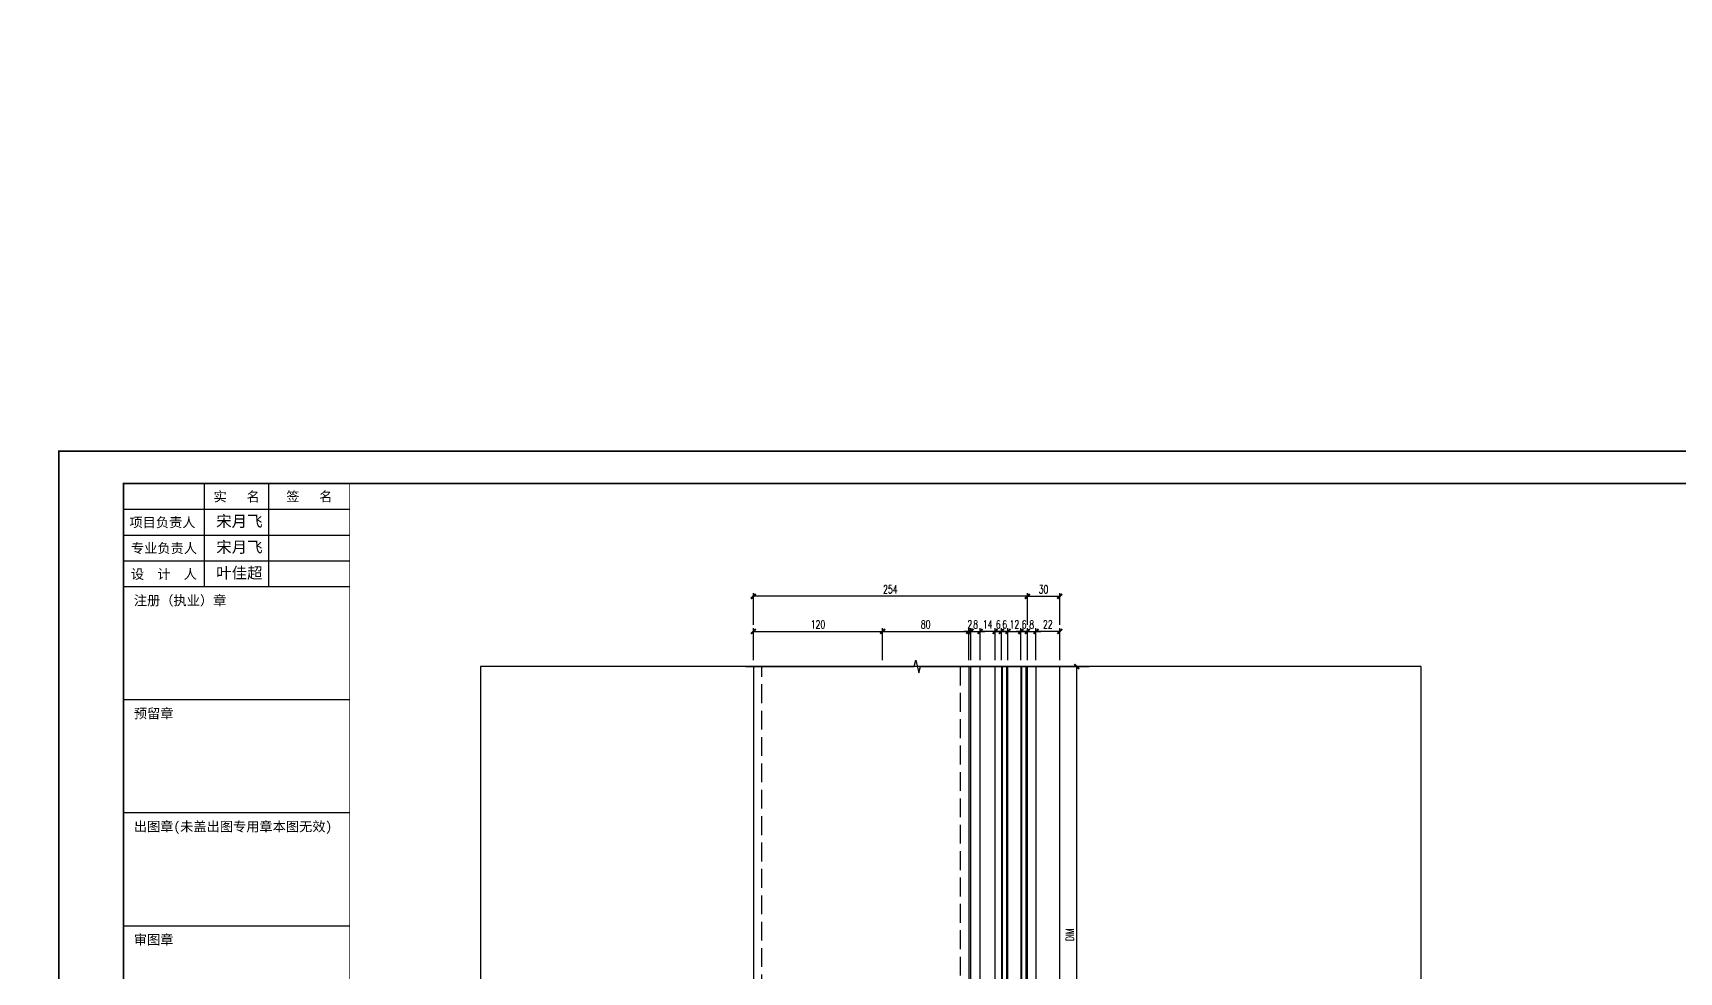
# Model space of a CAD drawing. Extents: x -160106 to 966792, y -663931 to 1550022.
# Drawn here: x -84303 to -82775, y -86049 to -85177 of the extents above; entities that cross this region are included whole.
import ezdxf
from ezdxf.enums import TextEntityAlignment as Align
from ezdxf.xclip import XClip

# ---------------------------------------------------------------- set-up
doc = ezdxf.new("R2010")
doc.units = 0
doc.linetypes.add('ZN-DASH', pattern=[0.35, 0.25, -0.1])
for name, color, linetype in [('!ZN1-填充-8', 8, 'Continuous'), ('!ZN3-玻璃幕墙-4', 4, 'Continuous'), ('!ZN5-钢材投影-40', 40, 'Continuous'), ('!ZN5-铝材投影-112', 112, 'Continuous'), ('!ZN6-虚线-8', 8, 'ZN-DASH'), ('0-cxFrame', 155, 'Continuous'), ('20剖面图$0$AS-COLN', 6, 'Continuous'), ('20剖面图$0$PUB_HATCH', 8, 'Continuous'), ('3符号', 173, 'Continuous'), ('DIM', 173, 'Continuous'), ('qianming', 155, 'Continuous'), ('S-SHAPE', 51, 'Continuous')]:
    doc.layers.add(name, color=color, linetype=linetype)
doc.layers.add('0-cxText', color=131, linetype='Continuous', lineweight=25)
doc.styles.add('cx_biaoti', font='')
doc.styles.add('cx_tuming', font='simhei.ttf')
doc.styles.add('cx_tuqian1', font='')
doc.styles.add('DHTEXT-1', font='ROMANS.shx', dxfattribs={"width": 0.7, "bigfont": 'CHINESE.shx'})
doc.styles.add('图框宋体', font='', dxfattribs={"width": 0.75})
doc.styles.add('黑体', font='simhei.ttf', dxfattribs={"height": 12})
doc.styles.get('cx_biaoti').set_extended_font_data('SimSun')
doc.styles.get('cx_tuqian1').set_extended_font_data('SimSun')
doc.styles.get('图框宋体').set_extended_font_data('SimSun')
doc.dimstyles.new('ZN3', dxfattribs={"dimscale": 3, "dimtxt": 2.5, "dimasz": 1.5, "dimexe": 1, "dimexo": 2, "dimgap": 0.9, "dimtad": 1, "dimdec": 0, "dimdsep": 46, "dimtxsty": 'DHTEXT-1', "dimblk": 'ARCHTICK', "dimcen": 2.5, "dimclrd": 173, "dimclre": 173, "dimclrt": 7, "dimazin": 2, "dimtfac": 1, "dimtix": 1, "dimtmove": 2, "dimatfit": 3, "dimfxl": 0, "dimarcsym": 0})
pattern_1 = [(45, (1654310.4, -568207.45), (-53.0330086, 53.0330086), []), (50, (1654310.4, -568207.45), (215.178055, -18.82564), [22.5, -247.5]), (355, (1654310.4, -568207.45), (-41.6254, 225.65764), [18, -198]), (100.4514, (1654328.33, -568209.02), (173.552815, 206.831863), [19.122057, -210.342634]), (46.1842, (1654310.4, -568147.45), (320.172315, -49.655704), [33.75, -371.25]), (96.6356, (1654337.08, -568151.6), (280.39881, 292.23536), [28.683086, -315.5139]), (351.1842, (1654310.4, -568147.45), (280.398584, 292.23558), [27, -297]), (21, (1654340.4, -568162.45), (179.072116, -120.785667), [22.5, -247.5]), (326, (1654340.4, -568162.45), (72.9946, 217.545014), [18, -198]), (71.4514, (1654355.32, -568172.52), (252.066789, 96.75915), [19.122057, -210.342634]), (37.5, (1654310.4, -568207.45), (3.6479566, 99.868156), [0, -195.6, 0, -201, 0, -198.75]), (7.5, (1654310.4, -568207.45), (78.920861, 118.3235136), [0, -114.6, 0, -191.1, 0, -75.75]), (327.5, (1654243.5, -568207.45), (160.146731, -6.7664615), [0, -75, 0, -234, 0, -310.5]), (317.5, (1654213.5, -568207.45), (174.955851, 30.031495), [0, -97.5, 0, -155.4, 0, -220.5])]

# ---------------------------------------------------------------- blocks, each defined once
blk = doc.blocks.new('*U1001')
at = {"layer": '!ZN1-填充-8'}
for p, q in [((0, 23), (2653, 23)), ((0, 19), (2653, 19)), ((0, 5), (2653, 5)), ((0, 1), (2653, 1))]:
    blk.add_line(p, q, dxfattribs=at)
at = {"layer": '!ZN3-玻璃幕墙-4'}
for points in [[(2653, 24), (1, 24), (0, 23), (0, 19), (1, 18), (2653, 18)], [(2653, 6), (1, 6), (0, 5), (0, 1), (1, 0), (2653, 0)]]:
    blk.add_lwpolyline(points, dxfattribs=at)
blk = doc.blocks.new('20250825140909')
at = {"layer": '!ZN5-钢材投影-40', "ltscale": 0.3}
for p, q in [((-2454.5, 2681), (-2454.5, -30)), ((-2254.5, 2681), (-2254.5, -30))]:
    blk.add_line(p, q, dxfattribs=at)
at = {"layer": '!ZN5-铝材投影-112'}
for p, q in [((-2252.5, 60), (-2252.5, 2681)), ((-2244, 60), (-2244, 2681)), ((-2230.1, 60), (-2230.1, 2681)), ((-2192.1, 2681), (-2192.1, 11.8)), ((-2170.1, 2681), (-2170.1, 11.8))]:
    blk.add_line(p, q, dxfattribs=at)
at = {"layer": '!ZN6-虚线-8', "color": 8, "linetype": 'ZN-DASH', "ltscale": 70}
for p, q in [((-2446.5, -30), (-2446.5, 2681)), ((-2262.5, 2681), (-2262.5, -30))]:
    blk.add_line(p, q, dxfattribs=at)
at = {"layer": '!ZN3-玻璃幕墙-4', "rotation": 90}
blk.add_blockref('*U1001', (-2200.1, 28), dxfattribs=at)
blk = doc.blocks.new('zjcx_lan_xinxi(Dragon)')
for p, q in [((7000, -3200), (0, -3200)), ((7000, -6700), (0, -6700)), ((7000, -10200), (0, -10200)), ((7000, -13700), (0, -13700)), ((7000, -17200), (0, -17200))]:
    blk.add_line(p, q)
at = {"const_width": 25}
blk.add_lwpolyline([(0, -20700), (7000, -20700), (7000, 0), (0, 0)], close=True, dxfattribs=at)
for points in [[(2500, -3200), (2500, 0)], [(4500, -3200), (4500, 0)], [(0, -800), (7000, -800)], [(0, -1600), (7000, -1600)], [(0, -2400), (7000, -2400)]]:
    blk.add_lwpolyline(points)
for points in [[(7000, -3200), (7000, 0)], [(0, -3200), (7000, -3200)], [(0, -20700), (7000, -20700), (7000, -3200)], [(0, -20700), (7000, -20700)]]:
    blk.add_lwpolyline(points, dxfattribs=at)
at = {"style": '图框宋体'}
for s, p in [('实   名', (3500, -400)), ('签   名', (5750, -400)), ('项目负责人', (1204, -1200)), ('专业负责人', (1250, -2000)), ('设  计  人', (1250, -2800))]:
    blk.add_text(s, height=300, dxfattribs=at).set_placement(p, align=Align.MIDDLE)
for s, p in [('注册（执业）章', (318, -3771)), ('预留章', (318, -7271)), ('出图章(未盖出图专用章本图无效)', (318, -10771)), ('审图章', (318, -14271)), ('竣工章', (318, -17771))]:
    blk.add_text(s, height=300, dxfattribs=at).set_placement(p)
blk = doc.blocks.new('T-信息(Dragon)')
at = {"layer": '0-cxFrame'}
blk.add_blockref('zjcx_lan_xinxi(Dragon)', (0, 0), dxfattribs=at)
at = {"layer": 'qianming', "color": 3, "style": 'cx_biaoti'}
for s, p in [('宋月飞', (3585, -1168)), ('宋月飞', (3585, -1968)), ('叶佳超', (3585, -2768))]:
    blk.add_text(s, height=350, dxfattribs=at).set_placement(p, align=Align.MIDDLE_CENTER)
blk = doc.blocks.new('TK22.A2 L(Dragon)')
at = {"layer": '0-cxFrame', "color": 7, "const_width": 0.5}
blk.add_lwpolyline([(0, 0), (-594, 0), (-594, 420), (0, 420)], close=True, dxfattribs=at)
at = {"layer": '0-cxFrame', "const_width": 0.5}
blk.add_lwpolyline([(-80, 10), (-574, 10), (-574, 410), (-80, 410)], close=True, dxfattribs=at)
at = {"layer": '0-cxFrame', "xscale": 0.01, "yscale": 0.01, "zscale": 0.01}
blk.add_blockref('T-信息(Dragon)', (-574, 410), dxfattribs=at)
at = {"style": '黑体', "flags": 4}
blk.add_attdef('图幅', text='', height=3.3, dxfattribs=at).set_placement((-40, 3), align=Align.RIGHT)
at = {"layer": '0-cxText', "flags": 4}
for tag, height, style, p in [('建设单位', 3.5, 'cx_tuming', (-45, 240)), ('项目名称', 3.5, 'cx_tuming', (-45, 210)), ('子项名称', 3.5, 'cx_tuming', (-45, 180)), ('工程编号', 3.3, 'cx_tuqian1', (-35, 165)), ('图名1', 3.5, 'cx_tuming', (-45, 87)), ('图名2', 3.5, 'cx_tuming', (-45, 79)), ('图名3', 3.5, 'cx_tuming', (-45, 71)), ('出图日期', 3.3, 'cx_tuqian1', (-39, 60)), ('专业', 3.3, 'cx_tuqian1', (-55, 52)), ('图号', 3.3, 'cx_tuqian1', (-55, 44)), ('版次', 3.3, 'cx_tuqian1', (-20, 44))]:
    blk.add_attdef(tag, text='', height=height, dxfattribs=dict(at, style=style)).set_placement(p, align=Align.MIDDLE)
at = {"layer": 'Defpoints', "color": 6, "flags": 4}
for tag, height, style, p in [('tufu', 3.3, '黑体', (-12, 12)), ('dwfname', 4, 'cx_tuqian1', (-80, 3))]:
    blk.add_attdef(tag, text='', height=height, dxfattribs=dict(at, style=style)).set_placement(p, align=Align.RIGHT)
blk = doc.blocks.new('_ArchTick')
at = {"color": 0, "linetype": 'ByBlock', "const_width": 0.4}
blk.add_lwpolyline([(-0.5, -0.5), (0.5, 0.5)], dxfattribs=at)
blk = doc.blocks.new('*D1178')
at = {"layer": 'Defpoints', "color": 0, "ltscale": 30, "transparency": 16777216}
for p in [(-83385.8, -85732.6), (-83385.8, -85765.2), (-83379.8, -85765.2)]:
    blk.add_point(p, dxfattribs=at)
at = {"layer": 'DIM', "color": 173, "linetype": 'ByBlock', "lineweight": -2, "ltscale": 30, "transparency": 16777216}
for p, q in [((-83385.8, -85732.6), (-83390.3, -85732.6)), ((-83385.8, -85759.2), (-83385.8, -85729.6)), ((-83379.8, -85732.6), (-83385.8, -85732.6)), ((-83379.8, -85759.2), (-83379.8, -85729.6)), ((-83379.8, -85732.6), (-83375.3, -85732.6))]:
    blk.add_line(p, q, dxfattribs=at)
at = {"layer": 'DIM', "color": 173, "lineweight": -2, "ltscale": 30, "transparency": 16777216, "xscale": 4.5, "yscale": 4.5, "zscale": 4.5}
blk.add_blockref('_ArchTick', (-83385.8, -85732.6), dxfattribs=at)
at = {"layer": 'DIM', "color": 173, "lineweight": -2, "ltscale": 30, "transparency": 16777216, "xscale": 4.5, "yscale": 4.5, "zscale": 4.5, "rotation": 180}
blk.add_blockref('_ArchTick', (-83379.8, -85732.6), dxfattribs=at)
at = {"layer": 'DIM', "color": 7, "ltscale": 30, "transparency": 16777216, "insert": (-83382.8, -85726.1), "char_height": 7.5, "attachment_point": 5, "style": 'DHTEXT-1'}
blk.add_mtext('6', dxfattribs=at)
blk = doc.blocks.new('*D1179')
at = {"layer": 'Defpoints', "color": 0, "ltscale": 30, "transparency": 16777216}
for p in [(-83385.8, -85732.6), (-83397.8, -85765.2), (-83385.8, -85765.2)]:
    blk.add_point(p, dxfattribs=at)
at = {"layer": 'DIM', "color": 173, "linetype": 'ByBlock', "lineweight": -2, "ltscale": 30, "transparency": 16777216}
for p, q in [((-83397.8, -85732.6), (-83402.3, -85732.6)), ((-83397.8, -85759.2), (-83397.8, -85729.6)), ((-83397.8, -85732.6), (-83385.8, -85732.6)), ((-83385.8, -85759.2), (-83385.8, -85729.6)), ((-83385.8, -85732.6), (-83381.3, -85732.6))]:
    blk.add_line(p, q, dxfattribs=at)
at = {"layer": 'DIM', "color": 173, "lineweight": -2, "ltscale": 30, "transparency": 16777216, "xscale": 4.5, "yscale": 4.5, "zscale": 4.5}
blk.add_blockref('_ArchTick', (-83397.8, -85732.6), dxfattribs=at)
at = {"layer": 'DIM', "color": 173, "lineweight": -2, "ltscale": 30, "transparency": 16777216, "xscale": 4.5, "yscale": 4.5, "zscale": 4.5, "rotation": 180}
blk.add_blockref('_ArchTick', (-83385.8, -85732.6), dxfattribs=at)
at = {"layer": 'DIM', "color": 7, "ltscale": 30, "transparency": 16777216, "insert": (-83391.8, -85726.1), "char_height": 7.5, "attachment_point": 5, "style": 'DHTEXT-1'}
blk.add_mtext('12', dxfattribs=at)
blk = doc.blocks.new('*D1180')
at = {"layer": 'Defpoints', "color": 0, "ltscale": 30, "transparency": 16777216}
for p in [(-83403.8, -85732.6), (-83403.8, -85765.2), (-83397.8, -85765.2)]:
    blk.add_point(p, dxfattribs=at)
at = {"layer": 'DIM', "color": 173, "linetype": 'ByBlock', "lineweight": -2, "ltscale": 30, "transparency": 16777216}
for p, q in [((-83403.8, -85732.6), (-83408.3, -85732.6)), ((-83403.8, -85759.2), (-83403.8, -85729.6)), ((-83397.8, -85732.6), (-83403.8, -85732.6)), ((-83397.8, -85759.2), (-83397.8, -85729.6)), ((-83397.8, -85732.6), (-83393.3, -85732.6))]:
    blk.add_line(p, q, dxfattribs=at)
at = {"layer": 'DIM', "color": 173, "lineweight": -2, "ltscale": 30, "transparency": 16777216, "xscale": 4.5, "yscale": 4.5, "zscale": 4.5}
blk.add_blockref('_ArchTick', (-83403.8, -85732.6), dxfattribs=at)
at = {"layer": 'DIM', "color": 173, "lineweight": -2, "ltscale": 30, "transparency": 16777216, "xscale": 4.5, "yscale": 4.5, "zscale": 4.5, "rotation": 180}
blk.add_blockref('_ArchTick', (-83397.8, -85732.6), dxfattribs=at)
at = {"layer": 'DIM', "color": 7, "ltscale": 30, "transparency": 16777216, "insert": (-83400.8, -85726.1), "char_height": 7.5, "attachment_point": 5, "style": 'DHTEXT-1'}
blk.add_mtext('6', dxfattribs=at)
blk = doc.blocks.new('*D1181')
at = {"layer": 'Defpoints', "color": 0, "ltscale": 30, "transparency": 16777216}
for p in [(-83403.8, -85732.6), (-83409.8, -85765.2), (-83403.8, -85765.2)]:
    blk.add_point(p, dxfattribs=at)
at = {"layer": 'DIM', "color": 173, "linetype": 'ByBlock', "lineweight": -2, "ltscale": 30, "transparency": 16777216}
for p, q in [((-83409.8, -85732.6), (-83414.3, -85732.6)), ((-83409.8, -85759.2), (-83409.8, -85729.6)), ((-83409.8, -85732.6), (-83403.8, -85732.6)), ((-83403.8, -85759.2), (-83403.8, -85729.6)), ((-83403.8, -85732.6), (-83399.3, -85732.6))]:
    blk.add_line(p, q, dxfattribs=at)
at = {"layer": 'DIM', "color": 173, "lineweight": -2, "ltscale": 30, "transparency": 16777216, "xscale": 4.5, "yscale": 4.5, "zscale": 4.5}
blk.add_blockref('_ArchTick', (-83409.8, -85732.6), dxfattribs=at)
at = {"layer": 'DIM', "color": 173, "lineweight": -2, "ltscale": 30, "transparency": 16777216, "xscale": 4.5, "yscale": 4.5, "zscale": 4.5, "rotation": 180}
blk.add_blockref('_ArchTick', (-83403.8, -85732.6), dxfattribs=at)
at = {"layer": 'DIM', "color": 7, "ltscale": 30, "transparency": 16777216, "insert": (-83406.8, -85726.1), "char_height": 7.5, "attachment_point": 5, "style": 'DHTEXT-1'}
blk.add_mtext('6', dxfattribs=at)
blk = doc.blocks.new('*D1182')
at = {"layer": 'Defpoints', "color": 0, "ltscale": 30, "transparency": 16777216}
for p in [(-83423.7, -85732.6), (-83423.7, -85765.2), (-83409.8, -85765.2)]:
    blk.add_point(p, dxfattribs=at)
at = {"layer": 'DIM', "color": 173, "linetype": 'ByBlock', "lineweight": -2, "ltscale": 30, "transparency": 16777216}
for p, q in [((-83423.7, -85759.2), (-83423.7, -85729.6)), ((-83409.8, -85732.6), (-83423.7, -85732.6)), ((-83409.8, -85759.2), (-83409.8, -85729.6))]:
    blk.add_line(p, q, dxfattribs=at)
at = {"layer": 'DIM', "color": 173, "lineweight": -2, "ltscale": 30, "transparency": 16777216, "xscale": 4.5, "yscale": 4.5, "zscale": 4.5, "rotation": 180}
blk.add_blockref('_ArchTick', (-83423.7, -85732.6), dxfattribs=at)
at = {"layer": 'DIM', "color": 173, "lineweight": -2, "ltscale": 30, "transparency": 16777216, "xscale": 4.5, "yscale": 4.5, "zscale": 4.5}
blk.add_blockref('_ArchTick', (-83409.8, -85732.6), dxfattribs=at)
at = {"layer": 'DIM', "color": 7, "ltscale": 30, "transparency": 16777216, "insert": (-83416.7, -85726.1), "char_height": 7.5, "attachment_point": 5, "style": 'DHTEXT-1'}
blk.add_mtext('14', dxfattribs=at)
blk = doc.blocks.new('*D1183')
at = {"layer": 'Defpoints', "color": 0, "ltscale": 30, "transparency": 16777216}
for p in [(-83423.7, -85732.6), (-83432.2, -85765.2), (-83423.7, -85765.2)]:
    blk.add_point(p, dxfattribs=at)
at = {"layer": 'DIM', "color": 173, "linetype": 'ByBlock', "lineweight": -2, "ltscale": 30, "transparency": 16777216}
for p, q in [((-83432.2, -85732.6), (-83436.7, -85732.6)), ((-83432.2, -85759.2), (-83432.2, -85729.6)), ((-83432.2, -85732.6), (-83423.7, -85732.6)), ((-83423.7, -85759.2), (-83423.7, -85729.6)), ((-83423.7, -85732.6), (-83419.2, -85732.6))]:
    blk.add_line(p, q, dxfattribs=at)
at = {"layer": 'DIM', "color": 173, "lineweight": -2, "ltscale": 30, "transparency": 16777216, "xscale": 4.5, "yscale": 4.5, "zscale": 4.5}
blk.add_blockref('_ArchTick', (-83432.2, -85732.6), dxfattribs=at)
at = {"layer": 'DIM', "color": 173, "lineweight": -2, "ltscale": 30, "transparency": 16777216, "xscale": 4.5, "yscale": 4.5, "zscale": 4.5, "rotation": 180}
blk.add_blockref('_ArchTick', (-83423.7, -85732.6), dxfattribs=at)
at = {"layer": 'DIM', "color": 7, "ltscale": 30, "transparency": 16777216, "insert": (-83427.9, -85726.1), "char_height": 7.5, "attachment_point": 5, "style": 'DHTEXT-1'}
blk.add_mtext('8', dxfattribs=at)
blk = doc.blocks.new('*D1184')
at = {"layer": 'Defpoints', "color": 0, "ltscale": 30, "transparency": 16777216}
for p in [(-83434.2, -85732.6), (-83434.2, -85765.2), (-83432.2, -85765.2)]:
    blk.add_point(p, dxfattribs=at)
at = {"layer": 'DIM', "color": 173, "linetype": 'ByBlock', "lineweight": -2, "ltscale": 30, "transparency": 16777216}
for p, q in [((-83434.2, -85732.6), (-83438.7, -85732.6)), ((-83434.2, -85759.2), (-83434.2, -85729.6)), ((-83432.2, -85732.6), (-83434.2, -85732.6)), ((-83432.2, -85759.2), (-83432.2, -85729.6)), ((-83432.2, -85732.6), (-83427.7, -85732.6))]:
    blk.add_line(p, q, dxfattribs=at)
at = {"layer": 'DIM', "color": 173, "lineweight": -2, "ltscale": 30, "transparency": 16777216, "xscale": 4.5, "yscale": 4.5, "zscale": 4.5}
blk.add_blockref('_ArchTick', (-83434.2, -85732.6), dxfattribs=at)
at = {"layer": 'DIM', "color": 173, "lineweight": -2, "ltscale": 30, "transparency": 16777216, "xscale": 4.5, "yscale": 4.5, "zscale": 4.5, "rotation": 180}
blk.add_blockref('_ArchTick', (-83432.2, -85732.6), dxfattribs=at)
at = {"layer": 'DIM', "color": 7, "ltscale": 30, "transparency": 16777216, "insert": (-83433.2, -85726.1), "char_height": 7.5, "attachment_point": 5, "style": 'DHTEXT-1'}
blk.add_mtext('2', dxfattribs=at)
blk = doc.blocks.new('*D1185')
at = {"layer": 'Defpoints', "color": 0, "ltscale": 30, "transparency": 16777216}
for p in [(-83371.8, -85732.6), (-83379.8, -85765.2), (-83371.8, -85765.2)]:
    blk.add_point(p, dxfattribs=at)
at = {"layer": 'DIM', "color": 173, "linetype": 'ByBlock', "lineweight": -2, "ltscale": 30, "transparency": 16777216}
for p, q in [((-83379.8, -85732.6), (-83384.3, -85732.6)), ((-83379.8, -85759.2), (-83379.8, -85729.6)), ((-83379.8, -85732.6), (-83371.8, -85732.6)), ((-83371.8, -85759.2), (-83371.8, -85729.6)), ((-83371.8, -85732.6), (-83367.3, -85732.6))]:
    blk.add_line(p, q, dxfattribs=at)
at = {"layer": 'DIM', "color": 173, "lineweight": -2, "ltscale": 30, "transparency": 16777216, "xscale": 4.5, "yscale": 4.5, "zscale": 4.5}
blk.add_blockref('_ArchTick', (-83379.8, -85732.6), dxfattribs=at)
at = {"layer": 'DIM', "color": 173, "lineweight": -2, "ltscale": 30, "transparency": 16777216, "xscale": 4.5, "yscale": 4.5, "zscale": 4.5, "rotation": 180}
blk.add_blockref('_ArchTick', (-83371.8, -85732.6), dxfattribs=at)
at = {"layer": 'DIM', "color": 7, "ltscale": 30, "transparency": 16777216, "insert": (-83375.8, -85726.1), "char_height": 7.5, "attachment_point": 5, "style": 'DHTEXT-1'}
blk.add_mtext('8', dxfattribs=at)
blk = doc.blocks.new('*D1186')
at = {"layer": 'Defpoints', "color": 0, "ltscale": 30, "transparency": 16777216}
for p in [(-83371.8, -85732.6), (-83371.8, -85765.2), (-83349.8, -85765.2)]:
    blk.add_point(p, dxfattribs=at)
at = {"layer": 'DIM', "color": 173, "linetype": 'ByBlock', "lineweight": -2, "ltscale": 30, "transparency": 16777216}
for p, q in [((-83371.8, -85759.2), (-83371.8, -85729.6)), ((-83349.8, -85732.6), (-83371.8, -85732.6)), ((-83349.8, -85759.2), (-83349.8, -85729.6))]:
    blk.add_line(p, q, dxfattribs=at)
at = {"layer": 'DIM', "color": 173, "lineweight": -2, "ltscale": 30, "transparency": 16777216, "xscale": 4.5, "yscale": 4.5, "zscale": 4.5, "rotation": 180}
blk.add_blockref('_ArchTick', (-83371.8, -85732.6), dxfattribs=at)
at = {"layer": 'DIM', "color": 173, "lineweight": -2, "ltscale": 30, "transparency": 16777216, "xscale": 4.5, "yscale": 4.5, "zscale": 4.5}
blk.add_blockref('_ArchTick', (-83349.8, -85732.6), dxfattribs=at)
at = {"layer": 'DIM', "color": 7, "ltscale": 30, "transparency": 16777216, "insert": (-83360.8, -85726.1), "char_height": 7.5, "attachment_point": 5, "style": 'DHTEXT-1'}
blk.add_mtext('22', dxfattribs=at)
blk = doc.blocks.new('*D1187')
at = {"layer": 'Defpoints', "color": 0, "ltscale": 30, "transparency": 16777216}
for p in [(-83634.2, -85700), (-83634.2, -85732.6), (-83379.8, -85732.6)]:
    blk.add_point(p, dxfattribs=at)
at = {"layer": 'DIM', "color": 173, "linetype": 'ByBlock', "lineweight": -2, "ltscale": 30, "transparency": 16777216}
for p, q in [((-83634.2, -85726.6), (-83634.2, -85697)), ((-83379.8, -85700), (-83634.2, -85700)), ((-83379.8, -85726.6), (-83379.8, -85697))]:
    blk.add_line(p, q, dxfattribs=at)
at = {"layer": 'DIM', "color": 173, "lineweight": -2, "ltscale": 30, "transparency": 16777216, "xscale": 4.5, "yscale": 4.5, "zscale": 4.5, "rotation": 180}
blk.add_blockref('_ArchTick', (-83634.2, -85700), dxfattribs=at)
at = {"layer": 'DIM', "color": 173, "lineweight": -2, "ltscale": 30, "transparency": 16777216, "xscale": 4.5, "yscale": 4.5, "zscale": 4.5}
blk.add_blockref('_ArchTick', (-83379.8, -85700), dxfattribs=at)
at = {"layer": 'DIM', "color": 7, "ltscale": 30, "transparency": 16777216, "insert": (-83507, -85693.5), "char_height": 7.5, "attachment_point": 5, "style": 'DHTEXT-1'}
blk.add_mtext('254', dxfattribs=at)
blk = doc.blocks.new('*D1188')
at = {"layer": 'Defpoints', "color": 0, "ltscale": 30, "transparency": 16777216}
for p in [(-83349.8, -85700), (-83379.8, -85732.6), (-83349.8, -85732.6)]:
    blk.add_point(p, dxfattribs=at)
at = {"layer": 'DIM', "color": 173, "linetype": 'ByBlock', "lineweight": -2, "ltscale": 30, "transparency": 16777216}
for p, q in [((-83379.8, -85726.6), (-83379.8, -85697)), ((-83379.8, -85700), (-83349.8, -85700)), ((-83349.8, -85726.6), (-83349.8, -85697))]:
    blk.add_line(p, q, dxfattribs=at)
at = {"layer": 'DIM', "color": 173, "lineweight": -2, "ltscale": 30, "transparency": 16777216, "xscale": 4.5, "yscale": 4.5, "zscale": 4.5, "rotation": 180}
blk.add_blockref('_ArchTick', (-83379.8, -85700), dxfattribs=at)
at = {"layer": 'DIM', "color": 173, "lineweight": -2, "ltscale": 30, "transparency": 16777216, "xscale": 4.5, "yscale": 4.5, "zscale": 4.5}
blk.add_blockref('_ArchTick', (-83349.8, -85700), dxfattribs=at)
at = {"layer": 'DIM', "color": 7, "ltscale": 30, "transparency": 16777216, "insert": (-83364.8, -85693.5), "char_height": 7.5, "attachment_point": 5, "style": 'DHTEXT-1'}
blk.add_mtext('30', dxfattribs=at)
blk = doc.blocks.new('*D1189')
at = {"layer": 'Defpoints', "color": 0, "ltscale": 30, "transparency": 16777216}
for p in [(-83514.2, -85732.6), (-83634.2, -85765.2), (-83514.2, -85765.2)]:
    blk.add_point(p, dxfattribs=at)
at = {"layer": 'DIM', "color": 173, "linetype": 'ByBlock', "lineweight": -2, "ltscale": 30, "transparency": 16777216}
for p, q in [((-83634.2, -85759.2), (-83634.2, -85729.6)), ((-83634.2, -85732.6), (-83514.2, -85732.6)), ((-83514.2, -85759.2), (-83514.2, -85729.6))]:
    blk.add_line(p, q, dxfattribs=at)
at = {"layer": 'DIM', "color": 173, "lineweight": -2, "ltscale": 30, "transparency": 16777216, "xscale": 4.5, "yscale": 4.5, "zscale": 4.5, "rotation": 180}
blk.add_blockref('_ArchTick', (-83634.2, -85732.6), dxfattribs=at)
at = {"layer": 'DIM', "color": 173, "lineweight": -2, "ltscale": 30, "transparency": 16777216, "xscale": 4.5, "yscale": 4.5, "zscale": 4.5}
blk.add_blockref('_ArchTick', (-83514.2, -85732.6), dxfattribs=at)
at = {"layer": 'DIM', "color": 7, "ltscale": 30, "transparency": 16777216, "insert": (-83574.2, -85726.1), "char_height": 7.5, "attachment_point": 5, "style": 'DHTEXT-1'}
blk.add_mtext('120', dxfattribs=at)
blk = doc.blocks.new('*D1190')
at = {"layer": 'Defpoints', "color": 0, "ltscale": 30, "transparency": 16777216}
for p in [(-83434.2, -85732.6), (-83514.2, -85765.2), (-83434.2, -85765.2)]:
    blk.add_point(p, dxfattribs=at)
at = {"layer": 'DIM', "color": 173, "linetype": 'ByBlock', "lineweight": -2, "ltscale": 30, "transparency": 16777216}
for p, q in [((-83514.2, -85759.2), (-83514.2, -85729.6)), ((-83514.2, -85732.6), (-83434.2, -85732.6)), ((-83434.2, -85759.2), (-83434.2, -85729.6))]:
    blk.add_line(p, q, dxfattribs=at)
at = {"layer": 'DIM', "color": 173, "lineweight": -2, "ltscale": 30, "transparency": 16777216, "xscale": 4.5, "yscale": 4.5, "zscale": 4.5, "rotation": 180}
blk.add_blockref('_ArchTick', (-83514.2, -85732.6), dxfattribs=at)
at = {"layer": 'DIM', "color": 173, "lineweight": -2, "ltscale": 30, "transparency": 16777216, "xscale": 4.5, "yscale": 4.5, "zscale": 4.5}
blk.add_blockref('_ArchTick', (-83434.2, -85732.6), dxfattribs=at)
at = {"layer": 'DIM', "color": 7, "ltscale": 30, "transparency": 16777216, "insert": (-83474.2, -85726.1), "char_height": 7.5, "attachment_point": 5, "style": 'DHTEXT-1'}
blk.add_mtext('80', dxfattribs=at)
blk = doc.blocks.new('*D1195')
at = {"layer": 'Defpoints', "color": 0, "ltscale": 30, "transparency": 16777216}
for p in [(-83379.8, -85765.2), (-83333.9, -85765.2), (-83379.8, -86263.7)]:
    blk.add_point(p, dxfattribs=at)
at = {"layer": 'DIM', "color": 173, "linetype": 'ByBlock', "lineweight": -2, "ltscale": 30, "transparency": 16777216}
for p, q in [((-83373.8, -85765.2), (-83330.9, -85765.2)), ((-83333.9, -86263.7), (-83333.9, -85765.2)), ((-83373.8, -86263.7), (-83330.9, -86263.7))]:
    blk.add_line(p, q, dxfattribs=at)
at = {"layer": 'DIM', "color": 173, "lineweight": -2, "ltscale": 30, "transparency": 16777216, "xscale": 4.5, "yscale": 4.5, "zscale": 4.5}
for p, rotation in [((-83333.9, -85765.2), 90), ((-83333.9, -86263.7), 270)]:
    blk.add_blockref('_ArchTick', p, dxfattribs=dict(at, rotation=rotation))
at = {"layer": 'DIM', "color": 7, "ltscale": 30, "transparency": 16777216, "insert": (-83340.4, -86014.4), "char_height": 7.5, "attachment_point": 5, "rotation": 90, "style": 'DHTEXT-1'}
blk.add_mtext('DIM', dxfattribs=at)
blk = doc.blocks.new('20250828132035')
at = {"layer": '20剖面图$0$PUB_HATCH'}
h = blk.add_hatch(dxfattribs=at)
h.set_pattern_fill('钢筋混凝土', color=256, scale=30, style=0)
h.set_pattern_definition(pattern_1)
h.paths.add_polyline_path([(0, 12430), (0, 12550), (-10550, 12550), (-10550, 12430)])
h = blk.add_hatch(dxfattribs=at)
h.set_pattern_fill('钢筋混凝土', color=256, scale=30, style=0)
h.set_pattern_definition(pattern_1)
h.paths.add_polyline_path([(-2.7, 7370), (-2.7, 7490), (-10550, 7490), (-10550, 7370)])
at = {"layer": '20剖面图$0$AS-COLN'}
for p, q in [((-10550, 7490), (0, 7490)), ((-10550, 7370), (0, 7370))]:
    blk.add_line(p, q, dxfattribs=at)
at = {"layer": 'S-SHAPE'}
blk.add_line((-10550, 12430), (0, 12430), dxfattribs=at)

msp = doc.modelspace()

# ---------------------------------------------------------------- block references
at = {"ltscale": 50}
ref = msp.add_blockref('20250828132035', (-75853.47, -97764.22), dxfattribs=at)
XClip(ref).set_block_clipping_path([(-383.6332905604, 11628.4933007862), (825.3595986764, 14673.3031612723)])
ref = msp.add_blockref('20250828132035', (-78606.49, -92699.96), dxfattribs=at)
XClip(ref).set_block_clipping_path([(-212.7131614868, 6207.8567009832), (649.8650869959, 7813.8519071587)])
at = {"ltscale": 1000}
ref = msp.add_blockref('20250825140909', (-81179.72, -86283.69), dxfattribs=at)
XClip(ref).set_block_clipping_path([(-2707.7881722579, -436.3260459442), (-1834.5205129444, 518.5130934831)])

# ---------------------------------------------------------------- dimensions: what is measured, and where the dimension line sits
at = {"layer": 'DIM', "ltscale": 30}
for base, p2, picture, middle in [((-83634.19, -85699.97), (-83634.19, -85732.57), '*D1187', (-83506.99, -85693.52)), ((-83349.79, -85699.97), (-83349.79, -85732.57), '*D1188', (-83364.79, -85693.52))]:
    dim = msp.add_linear_dim(base=base, p1=(-83379.79, -85732.57), p2=p2, dimstyle='ZN3', dxfattribs=at)
    dim.commit()
    dim.dimension.update_dxf_attribs({"geometry": picture, "text_midpoint": middle})

# ---------------------------------------------------------------- next in the draw order: linework, layer by layer
at = {"layer": '3符号'}
msp.add_lwpolyline([(-83641.39, -85765.17), (-83484.96, -85765.17), (-83483.46, -85759.17), (-83480.46, -85771.17), (-83478.96, -85765.17), (-83322.52, -85765.17)], dxfattribs=at)

# ---------------------------------------------------------------- next in the draw order: block references
at = {"layer": '0-cxFrame', "xscale": 3, "yscale": 3, "zscale": 3}
msp.add_blockref('TK22.A2 L(Dragon)', (-82496.94, -86825.19), dxfattribs=at)

# ---------------------------------------------------------------- next in the draw order: dimensions: what is measured, and where the dimension line sits
at = {"layer": 'DIM', "ltscale": 30}
for base, p1, p2, picture, middle in [((-83514.19, -85732.57), (-83634.19, -85765.17), (-83514.19, -85765.17), '*D1189', (-83574.19, -85726.12)), ((-83434.19, -85732.57), (-83514.19, -85765.17), (-83434.19, -85765.17), '*D1190', (-83474.19, -85726.12)), ((-83434.19, -85732.57), (-83432.19, -85765.17), (-83434.19, -85765.17), '*D1184', (-83433.19, -85726.12)), ((-83423.6876, -85732.57165), (-83432.18757, -85765.17326), (-83423.6876, -85765.17326), '*D1183', (-83427.93758, -85726.12165)), ((-83423.69, -85732.57), (-83409.79, -85765.17), (-83423.69, -85765.17), '*D1182', (-83416.74, -85726.12)), ((-83403.79, -85732.57), (-83409.79, -85765.17), (-83403.79, -85765.17), '*D1181', (-83406.79, -85726.12)), ((-83403.79, -85732.57), (-83397.79, -85765.17), (-83403.79, -85765.17), '*D1180', (-83400.79, -85726.12)), ((-83385.79, -85732.57), (-83397.79, -85765.17), (-83385.79, -85765.17), '*D1179', (-83391.79, -85726.12)), ((-83385.79, -85732.57), (-83379.79, -85765.17), (-83385.79, -85765.17), '*D1178', (-83382.79, -85726.12)), ((-83371.79, -85732.57), (-83379.79, -85765.17), (-83371.79, -85765.17), '*D1185', (-83375.79, -85726.12)), ((-83371.79, -85732.57), (-83349.79, -85765.17), (-83371.79, -85765.17), '*D1186', (-83360.79, -85726.12))]:
    dim = msp.add_linear_dim(base=base, p1=p1, p2=p2, dimstyle='ZN3', dxfattribs=at)
    dim.commit()
    dim.dimension.update_dxf_attribs({"geometry": picture, "text_midpoint": middle})
dim = msp.add_linear_dim(base=(-83333.94, -85765.17), p1=(-83379.79, -86263.69), p2=(-83379.79, -85765.17), angle=90, text='DIM', dimstyle='ZN3', dxfattribs=at)
dim.commit()
dim.dimension.update_dxf_attribs({"geometry": '*D1195', "text_midpoint": (-83340.39, -86014.43)})

doc.saveas('drawing.dxf')
